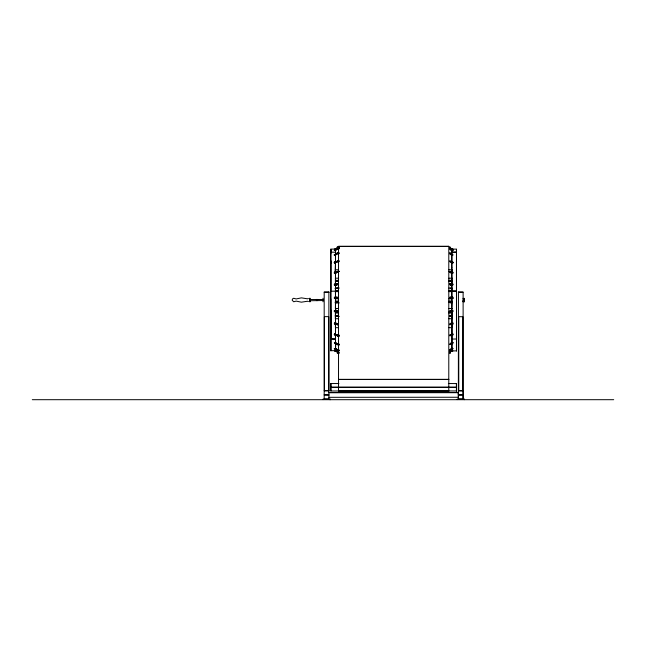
<?xml version="1.0" encoding="UTF-8"?>
<svg xmlns="http://www.w3.org/2000/svg" width="646" height="646" viewBox="0 0 646 646"><rect width="100%" height="100%" fill="white"/><g stroke="black" fill="none" stroke-linecap="round" stroke-linejoin="round"><path stroke-width="0.97" d="M308.449 301.561L307.472 301.238L301.383 302.183L296.167 301.109L293.688 301.787L292.162 300.188L292.509 298.945L293.688 298.258L296.167 298.945L301.383 297.863L307.472 298.815L308.449 298.484M309.943 300.027L309.943 301.803L309.943 300.915M309.943 299.566L309.943 298.242L309.943 300.737L322.984 300.527M322.984 300.64L322.984 300.027M322.984 299.518L309.943 299.518M328.693 390.733L324.413 390.733L324.421 316.758L324.486 390.798L324.486 316.645L328.636 316.645L328.636 390.798L328.636 316.661M328.992 397.322L458.385 397.258L458.321 392.574L328.919 392.631L458.385 392.631L458.361 399.042L463.125 399.042L463.069 394.892L458.385 394.972L463.125 394.972L463.117 292.137L458.369 292.137L463.061 292.137M330.76 263.544L330.76 260.903L330.817 261.541M330.752 253.894L330.817 249.098L335.444 249.098L335.508 254.645L334.321 254.605L334.321 255.097L335.508 255.186M330.76 350.14L330.76 350.608L330.817 249.849M448.381 383.538L456.496 383.579L456.496 390.959L330.857 391L330.873 383.538L338.916 383.538M336.647 349.123L334.321 348.767L335.508 348.364L335.508 343.43M334.709 343.325L334.321 342.703L335.508 342.614L335.508 334.765C334.014 335.839 333.812 333.183 335.516 333.958L335.508 323.856M336.687 324.389C335.29 324.518 332.747 323.194 335.516 323L335.508 311.025L335.452 323.024M335.096 311.655C332.464 310.896 337.204 310.5 335.516 308.457M339.328 252.852L337.317 252.82L337.083 254.193L334.386 255.122L334.386 254.548L335.088 254.524M335.444 350.875C332.415 350.633 338.084 351.569 337.147 352.183M335.452 348.42C335.904 345.626 335.767 343.543 334.386 342.663C337.309 342.009 336.808 345.941 339.328 344.883M336.687 335.331L334.386 334.886L334.386 333.998L337.034 334.79M335.516 324.05L334.386 324.082L334.717 323.04M336.687 311.784L334.386 311.638L334.386 310.484L335.096 310.5M335.5 284.264L335.516 273.21L334.386 273.177L334.386 272.685M335.435 308.142L335.435 306.842M335.427 293.26L335.516 291.168L330.857 291.225M335.452 350.197L335.508 348.719L334.321 348.767M335.452 342.663L335.516 334.838M335.452 333.998L335.5 323.646M335.452 297.499L335.46 285.29L334.386 285.217L335.516 285.306L335.46 310.484L334.329 310.54M335.492 284.959L335.516 273.21M335.5 272.37L335.5 269.996L335.5 271.821M335.508 269.794L335.516 262.938L334.329 262.841L336.655 262.316M335.508 261.606L335.508 250.495L334.321 250.414L335.088 250.115M339.32 246.869C336.671 246.078 336.566 248.379 339.32 247.394M339.32 352.603C336.445 352.74 336.437 352.805 339.32 353.184M337.301 315.967L337.301 315.28M336.865 283.949L337.317 283.642L337.034 284.902M339.328 271.247L337.317 271.247L337.212 272.491M339.328 260.814L337.317 260.774L336.905 262.26M336.687 254.54L337.317 252.82L337.155 253.458M337.309 353.184L337.309 352.603M337.309 351.981L337.309 351.561M337.026 349.801L337.309 350.762L339.328 350.762L337.309 350.786L336.905 349.236M337.293 323.719L337.317 324.881L337.034 324.534M336.865 311.776C337.818 312.414 337.446 310.112 336.405 310.661M337.317 297.677C337.269 296.046 337.269 299.687 337.317 297.758M450.012 248.976L449.987 248.072L450.092 249.195M450.068 247.66L449.979 246.869L450.004 247.676M450.068 352.393L449.979 353.184L450.012 352.377M450.004 351.077L449.979 351.981L450.06 351.101M450.149 335.71L450.02 335.016M450.222 334.717L449.987 335.952M450.149 323.678C450.189 326.028 449.398 323.565 450.658 323.412M450.028 315.361L449.971 316.411L449.971 315.967M450.448 311.776L450.02 311.97L450.149 310.823M450.448 298.315C449.608 298.678 449.786 296.595 450.658 297.257M450.02 297.16L449.996 298.339M450.278 284.902L449.996 283.642L450.149 284.846M450.02 272.37L450.076 271.409M450.012 261.783L450.076 261.008M450.012 253.805L449.987 252.852L450.149 253.458M450.141 248.928L450.044 248.121M451.845 350.657C450.076 348.428 454.671 348.638 451.837 348.905L451.845 350.956L456.528 350.859M452.919 348.824C450.65 348.848 451.837 342.146 452.588 343.325M452.216 342.8L452.975 342.703L451.788 342.598L451.796 334.814L452.919 334.854M451.861 334.184L452.983 334.055L451.796 333.942L451.78 323.694M451.497 323.137L452.983 323.081L451.796 322.976L451.78 311.259M452.596 310.556L451.796 310.443L451.796 273.185C454.534 273.04 452.006 271.796 450.617 271.813M451.78 272.394L451.837 270.076M451.788 269.77L451.796 262.914C453.444 263.503 453.274 261.549 451.845 261.985M451.788 261.59L451.788 250.495L452.975 250.414L451.837 250.042M451.845 350.189L451.845 348.767M451.845 348.412L451.853 343.284M451.853 342.646L451.853 334.854M451.853 333.982L451.796 324.026M451.853 323L451.796 311.598M451.497 310.532L451.853 300.85M452.216 351.053L452.911 350.891L451.845 350.923M452.216 348.557L452.919 348.428L450.44 349.3M452.919 342.76L450.44 343.454M452.927 311.017L452.927 310.451L451.853 310.451M452.983 284.216C452.975 285.516 451.514 286.517 452.927 284.135L451.174 284.054M452.919 262.438L450.617 261.59M451.788 255.178L452.919 255.122C451.473 254.411 451.425 252.36 451.788 249.727M452.919 343.333L452.919 342.646M450.149 334.927L452.919 334.014L452.919 334.886L451.845 334.975M452.216 323.057L452.919 323.032L452.919 324.058L451.845 324.147M452.596 310.492L452.596 311.647M456.472 262.082L456.528 260.903L456.536 261.816M456.472 251.455L456.472 249.865M456.439 391L456.439 383.538L456.472 390.959M456.472 350.189L456.472 249.13L451.845 249.122L451.845 253.377M456.536 350.132L456.536 349.438M458.361 393.325L458.434 292.137M462.891 390.733L458.612 390.733L458.668 316.645L462.883 316.758L462.827 390.733M463.069 399.099L463.125 390.854L458.418 390.798M463.117 300.027L463.117 301.803L463.117 301.286M463.117 298.767L463.117 298.307M464.304 298.307L464.304 301.803L464.304 298.767M330.76 249.437L330.817 289.933M335.452 339.11L330.76 338.924L335.508 339.069M335.444 350.665L335.508 350.14M335.508 350.608L330.76 350.713L330.752 326.981M336.857 249.316L337.309 248.072L339.32 248.072C336.639 247.248 336.631 249.606 339.32 248.75M337.236 315.999L339.311 316.411M450.222 349.429L449.987 350.786L450.141 350.003M452.911 249.178L450.084 247.846M456.472 338.859L456.472 337.543M456.528 261.493L456.52 261.113M337.228 253.272L337.317 252.852M337.26 324.801L337.212 323.614L336.114 323.266M451.514 272.967L450.092 272.491L450.052 271.312M450.068 344.544L450.149 344.366M335.5 302.417L335.064 302.772M335.516 298.823L334.329 298.355L336.687 298.379M335.516 297.636L334.329 297.281L336.138 297.208M451.772 302.449L451.837 302.853L450.076 302.877M451.796 298.791C453.185 298.452 453.484 296.7 451.174 297.208M451.796 297.604L452.927 297.192L452.927 298.379L450.625 298.379M337.252 253.595L339.328 253.595M451.497 342.865C449.866 342.735 449.697 346.418 450.222 343.559M337.228 261.008L337.293 261.783M339.328 336.049L337.252 335.985L339.328 335.952M337.317 312.018L337.164 310.823M337.252 248.524L337.309 248.072L337.075 249.404M337.309 247.394L337.252 246.909M337.309 248.492L337.204 249.195M449.987 350.067L449.987 350.786L450.012 349.849M337.293 272.37L337.034 271.635M449.987 324.881L450.44 324.445M456.464 261.065L456.528 339.15M451.853 339.061L456.536 339.013M456.472 252.126L451.788 252.223L456.536 252.182M450.012 352.425L450.868 351.384M337.317 283.642L336.655 283.998M337.317 284.079L336.865 284.967M458.612 316.758L458.676 390.798M339.311 288.035L335.064 288.439M449.996 312.018L449.996 310.855M337.147 247.822L336.679 248.5M337.204 247.846L336.857 248.274M450.141 349.68L450.617 349.058M337.212 253.458L336.647 253.975M337.155 261.888L336.687 262.397M337.026 249.356L336.679 249.784M337.301 288.035L336.849 288.269M336.679 248.452L334.378 249.049M334.321 250.414L336.857 249.55M324.187 292.137L328.935 292.137L324.187 292.137L324.187 399.042L328.871 399.099L328.871 292.073M451.788 250.236L452.919 250.18M334.717 284.151L336.687 283.957M330.825 252.15L335.508 252.247M330.825 339.013L330.76 260.903L330.817 261.412M334.321 255.097L336.396 254.613M337.155 272.426L336.396 272.83M449.971 316.047L449.971 315.28M335.444 284.305L335.452 273.177C332.932 273.121 335.25 271.748 336.687 271.813M336.897 248.266L335.783 248.831M336.897 249.34L334.701 250.115M334.329 262.841L334.386 262.074L336.687 261.59M336.905 253.821L335.08 254.5M451.853 262.066L451.853 255.122M451.788 326.618L451.853 323.622M335.444 290.014L335.444 287.963M330.817 309.991L330.817 350.77M456.472 290.054L456.472 249.671M451.877 271.481L448.889 271.498M330.873 383.538L330.857 391M330.857 387.229L456.496 387.269L330.881 387.309M334.329 262.123L334.386 262.89L335.08 262.752M456.528 310.08L456.472 350.956M336.679 249.526L336.13 249.832M450.617 349.421L452.216 348.88M334.329 273.121L335.815 273.048M450.617 343.866L451.853 343.438M451.853 267.25L451.796 272.184L452.596 272.176M450.868 351.432L452.588 350.899M337.26 335.952L337.317 335.169L339.328 335.169M450.617 335.331L451.861 334.967M450.908 254.613L451.166 254.815C452.014 255.533 454.065 254.718 452.208 254.524M316.702 299.405C318.817 298.88 316.96 302.118 316.346 300.027M450.399 323.42L451.199 323.266M449.987 261.614L449.987 260.774L450.149 261.17M450.205 316.209L451.174 315.959M335.064 315.87L335.492 315.87M450.617 324.389L451.861 324.114M336.429 272.903L335.791 272.967M336.905 285.031L335.791 285.144M450.383 316.144L450.86 316.039M450.23 310.71L452.224 310.565M451.489 343.502L452.596 343.341M449.987 271.481L450.44 271.74M336.687 285.088L335.452 285.177M337.252 344.132L339.328 344.124M450.399 310.669L451.174 310.556M451.174 323.194L451.861 323.17M450.625 311.784L452.983 311.582L452.216 311.655M451.15 315.999L451.837 315.918M336.413 288.302L335.791 288.358M334.709 272.176L335.516 272.208L335.516 262.938M335.088 272.16L335.452 262.89M449.987 253.595L449.987 252.82L450.068 253.272M337.212 297.168L336.405 297.265M337.083 298.363L336.655 298.323M336.905 297.192L335.791 297.273M335.096 285.274L334.386 285.29L334.386 284.159L335.516 284.175M336.114 298.331L335.452 298.347L335.452 308.82M452.911 249.162L452.2 249.049M335.088 298.347L334.386 298.347L334.386 297.281M338.528 246.425L448.784 246.425M334.378 250.188L335.508 250.244M339.328 261.614L337.252 261.59M334.386 262.09L335.516 262.131L335.452 255.138M335.387 269.794L338.399 269.794M448.897 269.794L451.917 269.794M335.379 271.498L339.328 271.481M335.379 271.578L338.391 271.578M448.889 271.578L451.901 271.578M335.387 278.192L338.407 278.208M448.905 278.192L451.917 278.208M335.371 280.291L338.391 280.372M448.889 280.291L451.901 280.372M335.387 288.068L338.407 288.108M448.905 288.068L451.917 288.108M335.371 290.434L338.391 290.434M448.889 290.434L451.901 290.434M335.371 290.506L338.391 290.506M448.889 290.506L451.901 290.506M335.371 291.548L338.391 291.548M448.889 291.548L451.901 291.548M335.371 291.596L338.391 291.596M448.889 291.596L451.901 291.596M335.387 298.759L338.407 298.823M448.905 298.767L451.917 298.823M335.371 301.23L338.383 301.23M448.881 301.23L451.901 301.23M335.371 301.286L338.383 301.286M448.881 301.286L451.901 301.286M335.371 302.417L338.383 302.352M448.881 302.417L451.901 302.352M335.427 302.772L339.311 302.901M335.387 308.497L338.407 308.457M448.905 308.497L451.917 308.457M335.371 311.945L338.391 311.978M448.889 311.945L451.901 311.978M335.371 313.003L338.391 313.076M448.889 313.003L451.901 313.076M338.407 318.704L335.387 318.728L335.452 310.791M448.905 318.728L451.917 318.704M451.853 324.05L452.919 324.05M335.387 327.683L338.399 327.675M448.897 327.683L451.917 327.675M337.228 344.544L339.328 344.762M339.328 350.067L337.228 349.882M338.528 379.363L448.784 379.347M338.528 379.46L448.784 379.46M324.187 390.733L328.871 390.733M338.528 391.129L448.784 391.129M330.122 399.163L330.058 399.696L330.122 399.163L323.057 399.099L323 399.632M464.312 399.163L464.256 399.696L464.288 399.163L457.255 399.099L457.174 399.632M32.3 399.696L613.7 399.696M452.224 298.347L452.983 298.355M334.329 323.081L335.815 323.137M334.709 311.598L336.138 311.719M452.975 262.841L450.27 262.042M450.908 297.265L450.23 297.176M336.413 302.845L337.067 302.869M452.224 284.175L451.796 284.151L452.596 284.192M336.679 349.421L334.378 348.824M450.399 298.371L451.861 298.347L451.788 308.893M452.224 285.201L451.497 285.217M451.837 288.423L450.601 288.261M335.452 310.581L337.083 310.71M334.709 334.103L336.865 334.652M335.427 315.894L336.114 315.999M334.709 343.341L336.687 343.866M452.224 273.056L451.174 272.983M451.845 273.105L452.919 273.169L452.919 272.184M452.588 250.115L450.876 249.687M452.588 250.341L450.65 249.719M334.709 350.899L336.106 351.335M451.514 285.144L450.399 285.031M335.452 323.17L336.138 323.194M450.892 288.35L450.383 288.221M336.405 311.703L337.26 311.953M452.224 262.752L451.199 262.542M450.617 283.957L451.199 284.095M336.09 315.959L336.671 316.096M335.08 342.8L335.791 342.945M450.908 284.046L450.399 283.901M450.908 285.064L450.23 284.975M335.427 339.029L335.452 335.024M451.853 254.443L450.617 253.991M336.396 323.339L337.155 323.678M450.448 283.949L449.996 283.642M450.908 272.83L450.149 272.426M335.807 348.646L336.421 348.905M336.13 342.969L337.155 343.793M451.191 254.249L450.399 253.821M450.876 249.945L452.975 250.414M336.865 324.445L337.317 324.881M450.876 254.685L450.44 254.306M450.9 249.655L450.391 249.34M337.252 350.39L337.155 349.68M452.975 262.123L452.919 262.882M336.647 343.874L337.212 344.375M450.617 254.54L450.149 253.951M336.679 349.058L337.204 349.995M450.65 249.493L450.222 249.146L450.391 249.598M450.617 249.784L450.27 249.356M337.139 316.225L337.236 315.361M337.309 350.786L337.252 350.1M337.083 334.717L337.252 335.201M450.222 254.193L450.044 253.595M337.212 334.862L337.155 335.71M337.285 343.93L337.252 344.714M335.508 249.154L335.508 249.744M335.508 350.713L335.508 348.953M458.426 390.733L458.385 394.972M456.472 249.275L456.536 251.165M456.464 345.23L456.472 350.778M451.853 262.874L451.796 267.291M451.837 269.253L451.78 272.249M451.772 277.74L451.845 285.039M451.845 288.003L451.78 290.466M451.796 308.425L451.796 310.443M451.788 312.05L451.796 322.976M451.788 323.872L451.796 333.942M335.5 269.285L335.5 272.241M335.5 277.715L335.508 285.039M335.508 287.995L335.5 290.434M335.444 269.245L335.444 272.2M335.444 278.111L335.444 285.007M335.444 311.065L335.444 318.954M335.452 323.888L335.452 327.837M335.5 350.31L335.444 350.77M334.386 272.184L334.386 273.088M330.817 249.283L330.825 250.301M451.853 273.153L451.837 284.321M451.853 285.266L451.853 297.443M451.837 311.8L451.78 318.874M451.788 334.749L451.788 342.598M451.788 343.422L451.788 348.356M335.516 285.306L335.516 297.499M335.516 298.412L335.508 308.861M335.508 310.831L335.5 318.817M335.508 323.662L335.5 327.062M335.452 323.622L335.444 327.021M334.386 284.159L334.386 284.741M330.752 298.872L330.752 335.185M323 298.242L323 301.803M450.044 352.611L449.979 353.184L450.044 352.587M456.48 291.08L451.796 291.096L456.48 291.08M324.244 394.892L328.935 394.972L324.244 394.892M448.784 246.304L338.528 246.304L338.528 391.21L448.784 391.21L448.784 246.304M338.391 281.325L335.371 281.325L338.391 281.349M451.901 281.325L448.889 281.325L451.901 281.349"/></g></svg>
